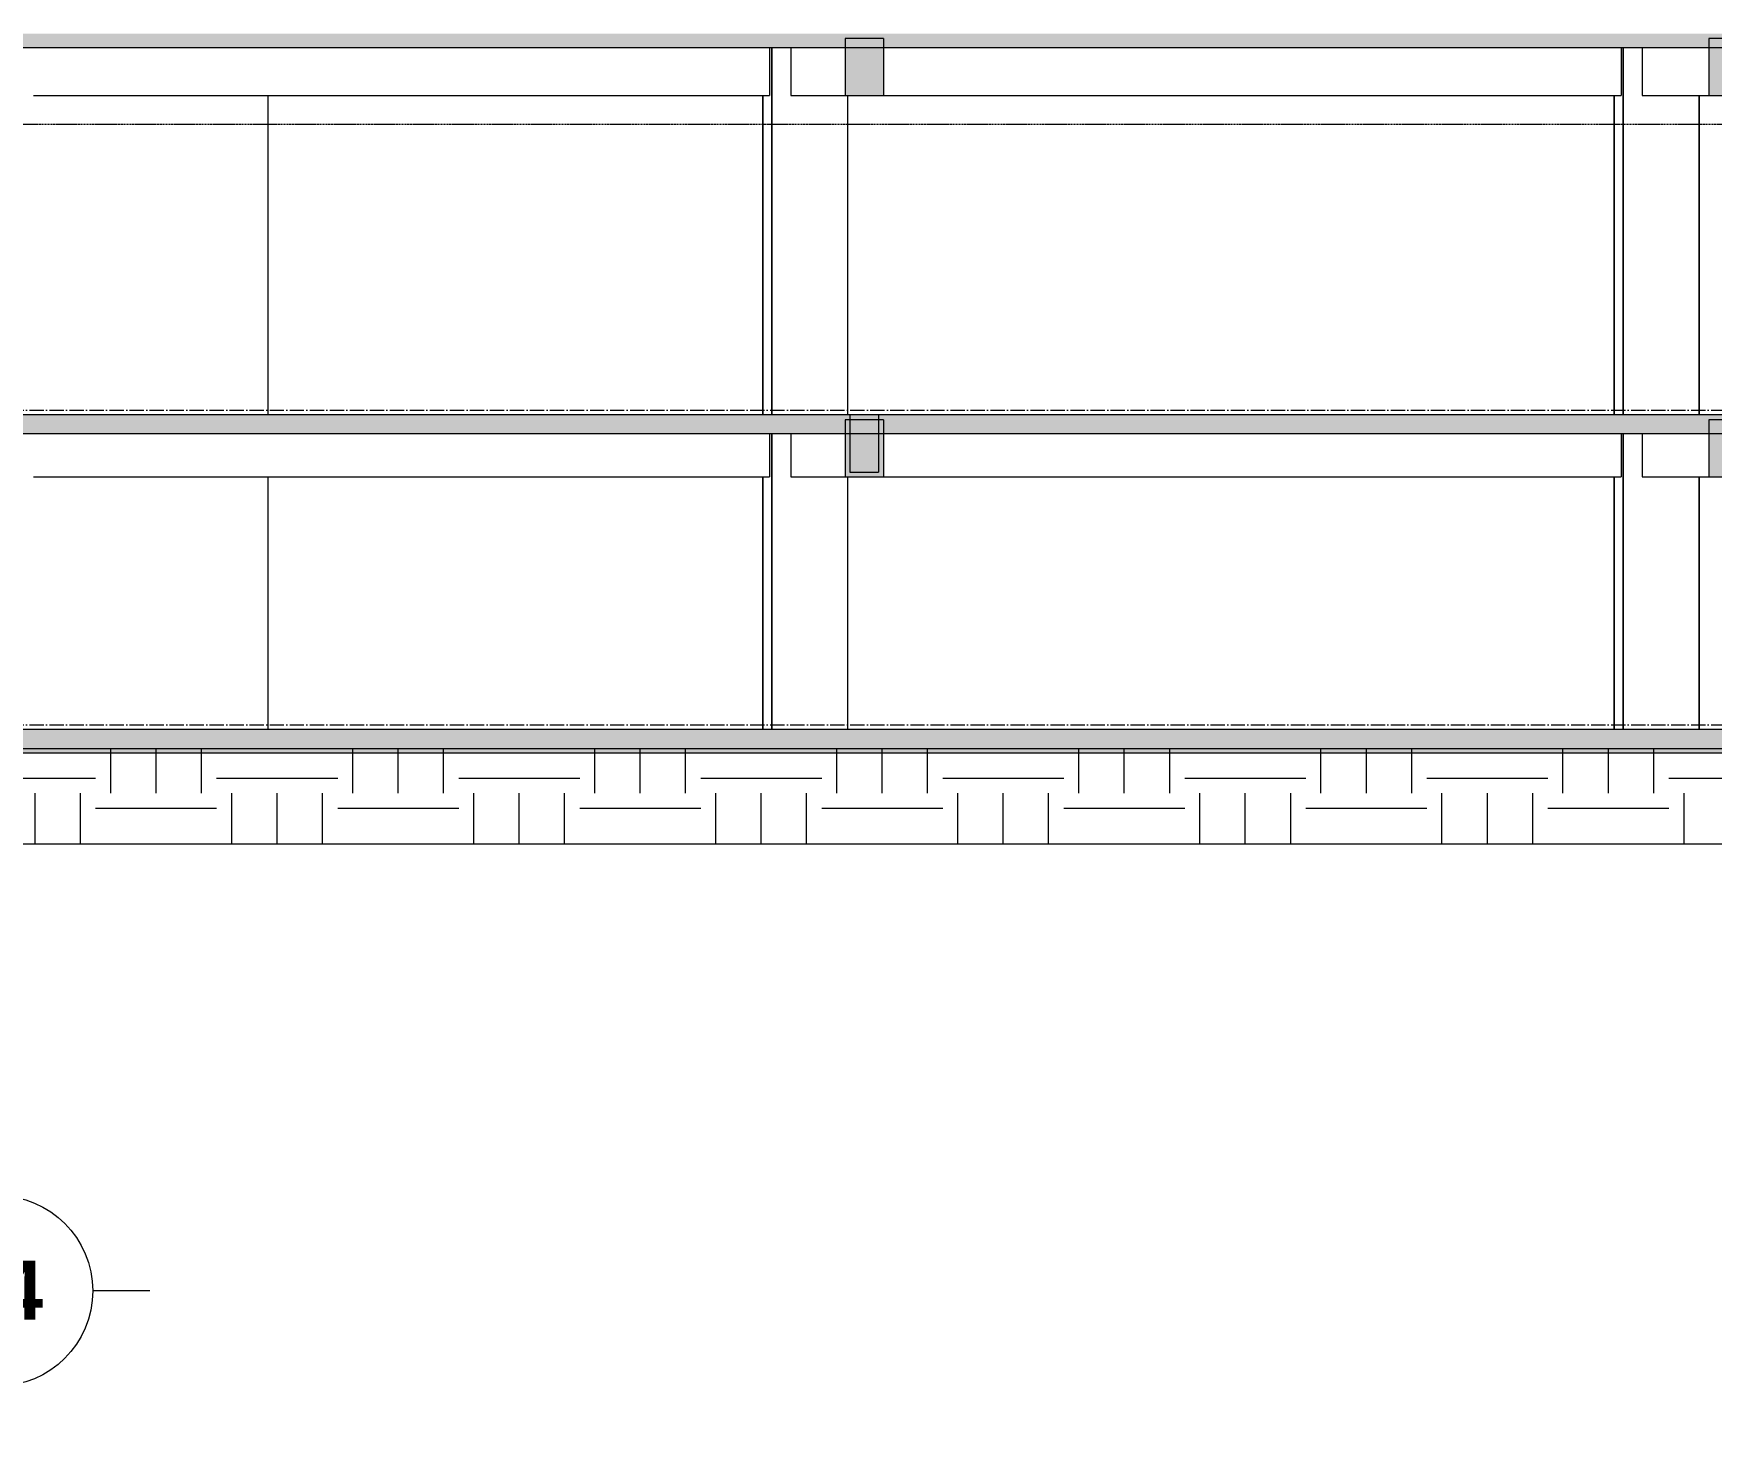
# Model space of a CAD drawing. Header units: millimetres. Extents: x -15601 to 112004, y -15912 to 94410.
# Drawn here: x 41380 to 58988, y -14839 to -50 of the extents above; entities that cross this region are included whole.
import ezdxf

# ---------------------------------------------------------------- set-up
doc = ezdxf.new("R2010")
doc.units = ezdxf.units.MM
doc.linetypes.add('Centre', pattern=[31.75, 6.35, -4.7625, 15.875, -4.7625])
doc.linetypes.add('Grid Line', pattern=[4.2, 3, -0.6, 0, -0.6])
for name, color, linetype, lineweight in [('KH', 6, 'Continuous', 5), ('NET CAT', 3, 'Continuous', 5), ('NET CATConcrete', 3, 'Continuous', 5), ('NET-CAT', 3, 'Continuous', 15), ('NET-THAY', 2, 'Continuous', 9), ('TRUC', 225, 'Continuous', 5)]:
    doc.layers.add(name, color=color, linetype=linetype, lineweight=lineweight)
doc.styles.add('Arial_B', font='arialbd_0.ttf', dxfattribs={"height": 619.047619})

# ---------------------------------------------------------------- blocks, each defined once
blk = doc.blocks.new('ALC1807-ASCENT PLAZA-KET CAU 2_rvt-1-B-B')
at = {"layer": 'NET CAT'}
for points in [[(50299, -700), (50299, -100), (49896, -100), (49896, -700)], [(59363, -700), (59363, -100), (58960, -100), (58960, -700)], [(50299, -4700), (50299, -4100), (49896, -4100), (49896, -4700)], [(59363, -4700), (59363, -4100), (58960, -4100), (58960, -4700)]]:
    blk.add_hatch(color=7, dxfattribs=at).paths.add_polyline_path(points, flags=0)
at = {"layer": 'NET CAT', "color": 130, "lineweight": 13}
for p, q in [((50299, -100), (49896, -100)), ((49896, -100), (49896, -700)), ((50299, -100), (50299, -700)), ((59363, -100), (58960, -100)), ((58960, -100), (58960, -700)), ((49896, -700), (50299, -700)), ((58960, -700), (59363, -700)), ((50299, -4100), (49896, -4100)), ((49896, -4100), (49896, -4700)), ((50299, -4100), (50299, -4700)), ((59363, -4100), (58960, -4100)), ((58960, -4100), (58960, -4700)), ((49896, -4700), (50299, -4700)), ((58960, -4700), (59363, -4700))]:
    blk.add_line(p, q, dxfattribs=at)
at = {"layer": 'NET CAT', "color": 4}
for p, q in [((49103, -200), (49103, -700)), ((49127, -200), (49127, -4050)), ((49326, -200), (49326, -700)), ((58039, -200), (58039, -700)), ((58063, -200), (58063, -4050)), ((58262, -200), (58262, -700)), ((41380, -700), (49103, -700)), ((49032, -700), (49032, -4050)), ((49326, -700), (49896, -700)), ((49921, -700), (49921, -4050)), ((50299, -700), (58039, -700)), ((57968, -700), (57968, -4050)), ((58262, -700), (58960, -700)), ((58857, -700), (58857, -4050)), ((49103, -4250), (49103, -4700)), ((49127, -4250), (49127, -7350)), ((49326, -4250), (49326, -4700)), ((58039, -4250), (58039, -4700)), ((58063, -4250), (58063, -7350)), ((58262, -4250), (58262, -4700)), ((41380, -4700), (49103, -4700)), ((49032, -4700), (49032, -7350)), ((49326, -4700), (49896, -4700)), ((49921, -4700), (49921, -7350)), ((50299, -4700), (58039, -4700)), ((57968, -4700), (57968, -7350)), ((58262, -4700), (58960, -4700)), ((58857, -4700), (58857, -7350))]:
    blk.add_line(p, q, dxfattribs=at)
blk = doc.blocks.new('Grid - FamilyAL-KH TRUC-1020318-B-B')
at = {"layer": 'KH'}
for p, q in [((-5285, -11639), (-5285, -12239)), ((-6885, -13239), (-6285, -13239)), ((-3685, -13239), (-4285, -13239)), ((-5285, -14839), (-5285, -14239))]:
    blk.add_line(p, q, dxfattribs=at)
blk.add_circle((-5285, -13239), 1000, dxfattribs=at)

msp = doc.modelspace()

# ---------------------------------------------------------------- hatches: boundary and pattern name
at = {"layer": 'NET CAT'}
for points in [[(70854.9, -200), (93753.6, -200), (93753.6, -50), (32934.3, -50), (32934.3, -200), (69023.7, -200)], [(103025.5, -4250), (103025.5, -4050), (32934.3, -4050), (32934.3, -4250), (96491.6, -4250)], [(69023.7, -7600), (103025.5, -7600), (103025.5, -7350), (102400.4, -7350), (102400.4, -7450), (102296.2, -7450), (102296.2, -7350), (32934.3, -7350), (32934.3, -7600), (68108.1, -7600)]]:
    msp.add_hatch(color=7, dxfattribs=at).paths.add_polyline_path(points, flags=0)
h = msp.add_hatch(dxfattribs=at)
h.set_pattern_fill('FP_6', color=134, style=0, pattern_type=2)
h.set_pattern_definition([(0, (40760, 40400), (1270, 1270), [1270, -1270]), (0, (40760, 40876.2), (1270, 1270), [1270, -1270]), (0, (40760, 41352.5), (1270, 1270), [1270, -1270]), (90, (40918.8, 41511.2), (-1270, 1270), [1270, -1270]), (90, (41395, 41511.2), (-1270, 1270), [1270, -1270]), (90, (41871.3, 41511.2), (-1270, 1270), [1270, -1270])])
h.paths.add_polyline_path([(32934.3, -8550), (103815.5, -8550), (103815.5, -1000), (103027.2, -1000), (103025.5, -7550), (32934.3, -7550), (32934.3, -7600)])
at = {"layer": 'NET CATConcrete'}
msp.add_hatch(color=7, dxfattribs=at).paths.add_polyline_path([(50248.2, -4650), (50248.2, -4050), (49946.1, -4050), (49946.1, -4650)], flags=0)

# ---------------------------------------------------------------- linework, layer by layer
at = {"layer": 'NET CAT'}
for p, q in [((49127, -4050), (49127, -200)), ((58063.1, -4050), (58063.1, -200)), ((49031.8, -4050), (49031.8, -700)), ((49921.3, -700), (49921.3, -4050)), ((57968, -4050), (57968, -700)), ((58857.4, -700), (58857.4, -4050)), ((49127, -7350), (49127, -4250)), ((58063.1, -7350), (58063.1, -4250)), ((49031.8, -7350), (49031.8, -4700)), ((49921.3, -4700), (49921.3, -7350)), ((57968, -7350), (57968, -4700)), ((58857.4, -4700), (58857.4, -7350))]:
    msp.add_line(p, q, dxfattribs=at)
at = {"layer": 'NET CAT', "lineweight": 13}
for p, q in [((50248.2, -4050), (49946.1, -4050)), ((49946.1, -4050), (49946.1, -4650)), ((50248.2, -4050), (50248.2, -4650)), ((49946.1, -4650), (50248.2, -4650))]:
    msp.add_line(p, q, dxfattribs=at)
at = {"layer": 'NET-CAT'}
for p, q in [((93753.6, -200), (26050.5, -200)), ((103025.5, -4050), (26050.5, -4050)), ((103025.5, -4250), (26050.5, -4250)), ((102296.2, -7350), (26050.5, -7350)), ((26050.5, -7550), (103025.5, -7550)), ((103025.5, -7600), (26050.5, -7600)), ((26699.7, -8550), (103815.5, -8550))]:
    msp.add_line(p, q, dxfattribs=at)
at = {"layer": 'NET-THAY'}
for p, q in [((43841.4, -4050), (43841.4, -700)), ((43841.4, -7350), (43841.4, -4700))]:
    msp.add_line(p, q, dxfattribs=at)
at = {"layer": 'TRUC', "linetype": 'Centre'}
msp.add_line((-15600.6, -1000), (108517.8, -1000), dxfattribs=at)
at = {"layer": 'TRUC', "linetype": 'Grid Line', "ltscale": 50}
for p, q in [((-15600.6, -4000), (108517.8, -4000)), ((-15600.6, -7300), (108517.8, -7300))]:
    msp.add_line(p, q, dxfattribs=at)

# ---------------------------------------------------------------- block references
at = {"lineweight": 5}
msp.add_blockref('ALC1807-ASCENT PLAZA-KET CAU 2_rvt-1-B-B', (0, 0), dxfattribs=at)
at = {"layer": 'KH'}
msp.add_blockref('Grid - FamilyAL-KH TRUC-1020318-B-B', (46285.4, 0), dxfattribs=at)

# ---------------------------------------------------------------- texts
at = {"layer": 'KH', "insert": (41000.3, -12921.3), "char_height": 619.05, "width": 1116.488, "attachment_point": 2, "line_spacing_factor": 0.941778, "style": 'Arial_B'}
msp.add_mtext('14', dxfattribs=at)

doc.saveas('drawing.dxf')
